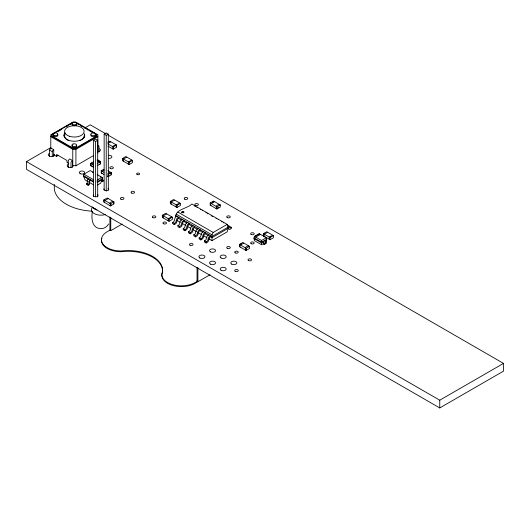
<?xml version="1.0" encoding="UTF-8"?>
<svg xmlns="http://www.w3.org/2000/svg" width="530" height="530" viewBox="0 0 530 530"><rect width="100%" height="100%" fill="white"/><g stroke="black" fill="none" stroke-linecap="round" stroke-linejoin="round"><path stroke-width="0.79" d="M73.094 122.821L73.094 122.344L51.947 134.547L51.953 136.468L73.094 148.672L75.591 148.672L96.732 136.468L96.732 134.547L75.598 122.344A2.365 1.365 0 0 0 72.749 122.417L72.352 122.688A2.365 1.365 0 0 0 72.59 124.345L73.061 124.576A2.365 1.365 0 0 0 75.936 124.437L76.333 124.166A2.365 1.365 0 0 0 76.095 122.509L75.624 122.278L75.598 122.821M266.318 241.991L266.723 239.865L266.318 237.765L261.568 240.507L261.568 244.734L263.602 243.561M263.86 243.608L264.132 243.959L266.08 242.839L266.08 243.475L264.132 244.595L263.456 243.674A1.186 0.682 60 0 1 263.436 243.349C263.059 240.786 263.874 240.945 263.86 243.608L265.802 242.488C266.451 241.276 264.629 239.269 265.384 241.17M265.802 242.488L266.08 242.839M261.568 244.734L254.4 240.594L253.996 238.5L254.4 236.373L259.15 233.631L266.318 237.765M87.993 181.605L85.204 179.995L83.528 176.371L83.932 174.198L90.226 170.561L93.677 172.555M175.529 216.631C176.139 208.992 187.481 208.635 191.853 203.99L227.185 224.389L228.311 227.045L228.311 228.251L227.118 231.882L211.987 240.613L208.462 238.579M97.129 174.549L101.965 177.338L102.363 178.789L100.693 183.135L97.553 184.95M211.987 240.613L211.987 234.816L213.206 232.458L227.185 224.389M108.584 223.965C106.874 227.443 102.681 229.397 98.924 228.443C91.465 226.8 91.425 217.154 92.339 211.304M57.584 131.771L61.818 129.327M66.045 126.889L68.158 125.67M69.569 124.855L70.98 124.04M108.153 135.15L503.5 363.401L503.5 371.132L439.754 407.941L26.5 169.348L26.5 161.617L50.854 147.559M85.237 127.71L90.246 124.815L106.007 133.911M53.729 154.78L56.551 156.41L58.644 155.204M51.953 136.468L51.953 135.991L73.094 148.201L75.591 148.201L96.732 135.991L96.732 136.468M50.794 136.654L72.769 149.341L75.909 149.341L97.884 136.654M93.512 196.391L93.512 140.278L95.605 139.072L97.699 140.278L97.699 196.968M104.145 190.005L104.145 134.136L106.239 132.931L108.332 134.136L108.332 190.25M93.512 140.278L95.605 141.483L97.699 140.278M104.145 134.136L106.239 135.349L108.332 134.136M107.868 142.358L109.876 141.199L116.573 145.061L116.573 147.241L113.228 149.168L107.994 146.154M108.034 143.226L110.717 141.921L110.088 141.556M72.458 165.592L75.909 165.771L93.631 155.542M107.994 143.974L113.228 146.995L116.573 145.061M93.26 167.202L90.584 165.651L90.584 163.478L93.306 161.908M97.281 163.478L100.627 161.544L100.627 163.717L97.281 165.651M99.792 164.201L100.422 163.598L100.422 161.908L99.792 162.266L97.109 160.484M103.933 174.496L101.217 172.926L101.217 170.753L103.893 169.202M122.476 158.477L125.829 156.542L132.526 160.411L132.526 162.584L129.174 164.519L122.476 160.65L122.476 158.477L129.174 162.339L132.526 160.411M104.059 170.077L102.051 171.475L101.422 171.117L101.422 172.806L102.051 173.409M93.704 182.247L90.438 180.359L89.63 181.121L89.597 183.619A1.034 0.596 -60 0 1 88.868 184.89L88.132 185.315L86.463 184.347L86.463 183.619L87.291 183.049L87.304 180.558A1.484 0.855 -60 0 1 88.205 178.994L88.762 178.663L88.762 179.392L83.528 176.371M86.463 183.619L88.132 184.586L88.894 184.142L88.98 181.525A1.484 0.855 -60 0 1 89.881 179.961L90.438 179.63L90.438 180.359M107.742 173.747L110.425 172.204L111.048 172.806L111.048 174.496M97.07 180.167L101.965 177.338M111.26 172.687L107.915 174.615L107.915 176.795L111.26 174.86L111.26 172.687L107.915 170.753M97.01 181.883L102.363 178.789M97.156 182.519L102.363 179.511M107.703 176.43L109.041 175.655M102.701 180.77L103.41 180.359L103.41 181.081L102.681 181.505A1.034 0.596 -60 0 1 101.945 181.081M103.873 199.909L107.219 197.975L113.917 201.844L113.917 204.017L110.571 205.951L103.873 202.082L103.873 199.909L110.571 203.772L113.917 201.844M109.73 205.468L111.697 204.812M122.105 224.084L110.757 230.643L109.909 230.152L107.159 231.736A19.504 11.262 0 0 0 102.933 244.012A19.504 11.262 0 0 0 120.953 250.962L121.43 250.928A34.39 19.855 0 0 1 162.511 271.658A19.504 11.262 0 0 0 171.601 284.325A19.504 11.262 0 0 0 195.146 282.536L197.895 280.953L197.895 267.749M170.322 201.44L173.668 199.512L180.366 203.374L180.366 205.547L177.02 207.482L170.322 203.619L170.322 201.44L177.02 205.309L180.366 203.374M162.346 215.253L165.698 213.318L172.389 217.187L172.389 219.36L169.043 221.295L162.346 217.426L162.346 215.253L169.043 219.122L172.389 217.187M176.974 216.253L176.106 216.763A2.266 1.312 -60 0 0 174.82 218.565L174.138 221.156A0.782 0.451 -60 0 1 173.701 221.765L172.581 222.421L172.581 223.627L174.257 224.594L175.317 223.978A2.259 1.305 -60 0 0 176.821 221.885L177.417 219.572A0.788 0.457 -60 0 1 177.948 218.837L178.65 218.433L181.684 220.182M172.581 222.421L174.257 223.382L175.377 222.732A0.782 0.451 -60 0 0 175.814 222.116L176.497 219.526A2.266 1.312 -60 0 1 177.782 217.731L178.65 217.22L178.65 218.433M210.191 202.977L213.537 201.042L220.235 204.911L220.235 207.084L216.883 209.019L210.191 205.15L210.191 202.977L216.883 206.846L220.235 204.911M182.294 219.327L181.419 219.837A2.266 1.312 -60 0 0 180.134 221.633L179.458 224.223A0.782 0.451 -60 0 1 179.014 224.833L177.894 225.488L177.894 226.694L179.571 227.661L180.631 227.045A2.259 1.305 -60 0 0 182.141 224.952L182.737 222.64A0.788 0.457 -60 0 1 183.261 221.904L183.963 221.5L186.779 223.123M212.404 202.182L213.749 201.407C215.796 201.466 211.059 204.202 210.397 203.341L210.397 205.031L211.026 205.633M177.894 225.488L179.571 226.456L180.69 225.8A0.782 0.451 -60 0 0 181.134 225.19L181.81 222.6A2.266 1.312 -60 0 1 183.095 220.798L183.963 220.294L183.963 221.5M187.607 222.395L186.739 222.905A2.266 1.312 -60 0 0 185.454 224.7L184.771 227.29A0.782 0.451 -60 0 1 184.334 227.907L183.214 228.556L183.214 229.762L184.884 230.729L185.951 230.119A2.259 1.305 -60 0 0 187.454 228.019L188.051 225.707A0.788 0.457 -60 0 1 188.574 224.978L189.283 224.568L189.283 223.362L188.415 223.872A2.266 1.312 -60 0 0 187.123 225.667L186.447 228.258A0.782 0.451 -60 0 1 186.003 228.874L184.884 229.523L183.214 228.556M217.346 208.27L218.685 207.495M192.92 225.462L192.052 225.972A2.266 1.312 -60 0 0 190.767 227.768L190.091 230.358A0.782 0.451 -60 0 1 189.647 230.974L188.528 231.623L188.528 232.836L190.204 233.803L191.264 233.187A2.259 1.305 -60 0 0 192.774 231.087L193.37 228.774A0.788 0.457 -60 0 1 193.894 228.046L194.596 227.635L194.596 226.429L193.728 226.939A2.266 1.312 -60 0 0 192.443 228.735L191.761 231.325A0.782 0.451 -60 0 1 191.323 231.941L190.204 232.59L188.528 231.623M198.24 228.529L197.372 229.04A2.266 1.312 -60 0 0 196.08 230.841L195.404 233.432A0.782 0.451 -60 0 1 194.96 234.041L193.841 234.697L193.841 235.903L195.517 236.87L196.584 236.254A2.259 1.305 -60 0 0 198.088 234.161L198.684 231.848A0.788 0.457 -60 0 1 199.207 231.113L199.916 230.709L199.916 229.497L199.041 230.007A2.266 1.312 -60 0 0 197.756 231.809L197.081 234.393A0.782 0.451 -60 0 1 196.637 235.009L195.517 235.658L193.841 234.697M203.553 231.603L202.685 232.113A2.266 1.312 -60 0 0 201.4 233.909L200.718 236.499A0.782 0.451 -60 0 1 200.28 237.115L199.161 237.765L199.161 238.97L200.83 239.938L201.897 239.321A2.259 1.305 -60 0 0 203.401 237.228L203.997 234.916A0.788 0.457 -60 0 1 204.527 234.18L205.229 233.776M199.161 237.765L200.83 238.732L201.95 238.076A0.782 0.451 -60 0 0 202.394 237.466L203.076 234.876A2.266 1.312 -60 0 1 204.361 233.081L205.229 232.571L205.315 233.823L208.35 235.578M208.873 234.671L207.998 235.181A2.266 1.312 -60 0 0 206.713 236.976L206.037 239.567A0.782 0.451 -60 0 1 205.594 240.183L204.474 240.832L204.474 242.038L206.15 243.005L207.21 242.395A2.259 1.305 -60 0 0 208.721 240.295L209.317 237.983A0.788 0.457 -60 0 1 209.84 237.255L210.542 236.844M228.311 227.045L211.987 236.473L175.529 215.425M228.311 228.251L211.987 237.678L210.629 236.89L210.542 235.638L209.675 236.148A2.266 1.312 -60 0 0 208.389 237.944L207.707 240.534A0.782 0.451 -60 0 1 207.27 241.15L206.15 241.799L204.474 240.832M227.655 227.065A0.788 0.457 -60 0 1 228.178 227.191L228.774 228.814A2.259 1.305 -60 0 0 230.285 229.172L231.345 228.556L231.345 227.35L230.225 227.986A0.782 0.451 -60 0 1 229.788 227.887L229.106 226.078A2.266 1.312 -60 0 0 227.82 225.767L227.681 225.84M239.427 244.41L242.773 242.475L249.471 246.344L249.471 248.517L246.125 250.452L239.427 246.582L239.427 244.41L246.125 248.278L249.471 246.344M240.262 247.066L239.633 246.463L239.633 244.774L241.647 243.615M254.764 236.579L259.514 233.836M255.732 237.142L260.482 234.399M263.344 233.67L266.696 231.736L273.394 235.598L273.394 237.778L270.042 239.706L263.344 235.843L263.344 233.67L270.042 237.533L273.394 235.598M266.723 239.229L261.542 242.223L253.996 237.864M264.457 241.17L261.542 242.853L253.996 238.5M265.106 240.799L266.723 239.865M210.026 274.732L195.146 283.318A19.504 11.262 0 0 1 173.893 285.756A19.504 11.262 0 0 1 161.849 275.355M26.5 161.617L439.754 400.203L503.5 363.401M101.548 177.808L101.667 177.749A1.484 0.855 -60 0 1 102.568 178.272L102.582 180.75M220.023 205.031C219.367 203.527 214.623 206.263 216.677 206.965L216.677 208.654L216.048 208.535M77.711 124.04L79.122 124.855M80.527 125.663L81.938 126.478M84.051 127.697L85.462 128.512M86.867 129.327L88.278 130.142M89.689 130.956L91.803 132.175M254.4 236.373L261.568 240.507M229.675 226.383L231.345 227.35M249.259 246.463C248.603 244.959 243.86 247.695 245.913 248.398L245.913 250.087L245.284 249.968M97.281 159.609L100.627 161.544M99.077 161.133L100.422 161.908M239.633 244.774L240.262 245.132L243.608 243.204M177.881 212.06L213.206 232.458M93.426 164.154L91.418 162.995L90.789 163.598L90.789 165.287M90.584 163.478L93.26 165.022M101.217 170.753L103.933 172.323M176.093 214.094L211.987 234.816M91.465 165.678L92.803 166.453M188.885 224.342L192.397 226.37M194.503 227.582L197.312 229.205M199.419 230.424L202.937 232.451M176.722 220.255L180.253 222.289M182.366 223.514L185.891 225.548M187.302 226.363L190.833 228.397M192.946 229.623L196.471 231.656M197.882 232.471L201.407 234.505M203.527 235.731L207.051 237.765M53.729 156.39L53.729 149.692L51.006 148.115A2.127 1.232 -60 0 0 49.542 150.089L49.542 156.516M72.458 167.202L72.458 160.504L69.735 158.934A2.186 1.265 -60 0 0 68.271 161.087L68.271 167.46M102.575 179.875L103.41 180.359M49.542 150.089L52.265 151.659L52.265 156.482M68.377 163.233L67.018 162.452L67.018 160.517L56.551 154.475L56.551 156.41M83.932 174.198L93.598 179.776M83.528 175.642L93.704 181.518M89.391 182.413L93.578 184.831M93.512 207.945L95.605 209.151M197.047 280.463L197.895 280.953M227.483 225.23L227.436 225.111A2.266 1.312 -60 0 0 227.158 224.799M211.536 216.021L211.483 215.902A2.266 1.312 -60 0 0 211.212 215.591M439.754 400.203L439.754 407.941M272.552 235.36L269.207 237.049L269.207 239.222M270.042 237.533L270.042 239.706M267.531 232.458L264.185 234.147L264.185 236.327M264.132 243.959L264.132 244.595M254.645 238.48L254.645 239.116M246.125 248.278L246.125 250.452M216.883 206.846L216.883 209.019M206.15 241.799L206.15 243.005M200.83 238.732L200.83 239.938M197.047 267.266L197.047 281.244M195.517 235.658L195.517 236.87M190.204 232.59L190.204 233.803M184.884 229.523L184.884 230.729M179.531 203.136L176.179 204.825L176.179 206.998M179.571 226.456L179.571 227.661M177.02 205.309L177.02 207.482M174.502 200.234L171.157 201.923L171.157 204.103M174.257 223.382L174.257 224.594M171.554 216.942L168.209 218.638L168.209 220.811M169.043 219.122L169.043 221.295M166.533 214.047L163.18 215.736L163.18 217.91M131.685 160.166L128.339 161.855L128.339 164.035M129.174 162.339L129.174 164.519M126.663 157.264L123.318 158.96L123.318 161.133M116.368 145.187L116.368 146.876M115.739 144.822L112.393 146.512L113.016 147.115L113.016 148.811L112.393 148.691M113.711 203.652L113.711 201.963C113.049 200.453 108.312 203.195 110.359 203.898L110.359 205.587M113.228 146.995L113.228 149.168M110.757 217.439L110.757 230.643M110.571 203.772L110.571 205.951M109.909 216.949L109.909 230.152M108.06 198.697L104.708 200.631L104.079 200.267L104.079 201.963L104.708 202.566M106.239 135.349L106.239 191.217M98.964 151.997L98.964 146.426A2.186 1.265 -60 0 0 97.831 145.816M97.884 153.084L97.884 134.839L75.909 122.152L72.769 122.152L50.794 134.839L50.794 148.976M96.732 134.547L96.732 135.024M95.605 141.483L95.605 196.776M88.132 184.586L88.132 185.315M75.909 149.341L75.909 165.771M75.591 148.201L75.591 148.672M73.094 148.201L73.094 148.672M72.769 149.341L72.769 165.771M70.993 167.434L70.993 162.657A2.186 1.265 -60 0 1 72.458 160.504M54.305 184.367L54.305 189.077A41.406 23.91 0 0 0 91.65 211.132M51.947 134.547L51.947 135.024M97.308 194.397A2.405 1.385 0 0 1 96.228 196.716A2.405 1.385 0 0 1 93.287 195.02M107.934 188.256A2.405 1.385 0 0 1 106.861 190.581A2.405 1.385 0 0 1 103.913 188.879M99.541 148.791A3.008 1.736 0 0 1 98.189 151.693M73.1 166.181A3.008 1.736 0 0 1 68.695 167.235A3.008 1.736 0 0 1 68.072 164.505M54.173 154.356A3.008 1.736 0 0 1 50.496 156.476A3.008 1.736 0 0 1 49.144 153.574M108.517 155.35A2.663 1.537 0 0 1 111.87 156.834A2.663 1.537 0 0 1 108.517 158.318M52.265 151.659A2.127 1.232 -60 0 1 53.729 149.692M76.598 145.73A2.365 1.365 0 0 1 76.088 147.068L75.618 147.294A2.365 1.365 0 0 1 72.749 147.154L72.345 146.883A2.365 1.365 0 0 1 72.239 145.518M76.658 124.106A2.365 1.365 0 0 1 76.333 125.133L75.936 125.411A2.365 1.365 0 0 1 73.061 125.544L72.59 125.319A2.365 1.365 0 0 1 72.352 123.656M84.349 133.726A10.361 5.982 0 0 1 73.438 141.232A10.361 5.982 0 0 1 64.951 132.745M95.228 134.587A2.365 1.365 0 0 1 93.485 136.627A2.365 1.365 0 0 1 90.888 134.918M57.558 134.587A2.365 1.365 0 0 1 55.816 136.627A2.365 1.365 0 0 1 53.219 134.918M63.984 136.011A10.361 5.982 0 0 1 64.951 133.48M84.349 134.461A10.361 5.982 0 0 1 84.349 137.561M84.111 136.011A9.765 5.638 0 0 1 83.19 138.396M82.799 138.827A9.765 5.638 0 0 1 81.819 139.635M81.249 139.999A9.765 5.638 0 0 1 79.944 140.629M68.741 140.629A9.765 5.638 0 0 1 64.905 134.554M87.708 183.373A1.034 0.596 -60 0 1 87.556 183.599M92.538 172.144A1.484 0.855 -60 0 1 92.916 172.575M100.124 176.735A1.484 0.855 -60 0 1 100.892 177.305M96.97 209.847A9.474 5.466 0 0 1 92.041 206.773M105.344 214.544A9.474 5.466 0 0 1 94.877 213.915A9.474 5.466 0 0 1 91.869 208.091M181.797 212.788A1.047 0.603 0 0 1 182.81 212.026A1.047 0.603 0 0 1 183.817 212.788M212.199 216.452A2.266 1.312 -60 0 1 212.769 216.492M215.995 218.532A2.266 1.312 -60 0 1 216.406 218.598M218.082 219.566A2.266 1.312 -60 0 1 218.307 219.711M207.449 213.424A2.266 1.312 -60 0 1 207.846 213.802M205.892 212.523A2.266 1.312 -60 0 1 206.17 212.835M194.729 206.256A2.266 1.312 -60 0 1 195.371 206.468M196.935 207.349A2.266 1.312 -60 0 1 197.133 207.541M202.255 210.423A2.266 1.312 -60 0 1 202.526 210.735M200.578 209.456A2.266 1.312 -60 0 1 200.777 209.641M221.308 221.6A2.266 1.312 -60 0 1 221.951 221.812M223.395 222.633A2.266 1.312 -60 0 1 223.713 222.885M101.449 240.481A19.504 11.262 0 0 0 120.953 251.743L121.43 251.71A34.39 19.855 0 0 1 162.511 272.44A19.504 11.262 0 0 0 161.888 274.619M101.488 239.745A19.504 11.262 0 0 1 101.826 238.281M73.061 144.028L72.59 144.253A2.365 1.365 0 0 0 72.345 145.916L72.749 146.187A2.365 1.365 0 0 0 75.618 146.326L76.088 146.095A2.365 1.365 0 0 0 76.333 144.438L75.936 144.167A2.365 1.365 0 0 0 73.061 144.028M190.031 245.204A1.776 1.027 0 0 0 193.006 244.747A1.776 1.027 0 0 0 190.833 243.489A1.776 1.027 0 0 0 190.031 245.204M120.926 199.167A1.776 1.027 0 0 0 123.901 198.71A1.776 1.027 0 0 0 121.728 197.458A1.776 1.027 0 0 0 120.926 199.167M184.718 199.167A1.776 1.027 0 0 0 187.693 198.71A1.776 1.027 0 0 0 185.513 197.458A1.776 1.027 0 0 0 184.718 199.167M195.351 205.309A1.776 1.027 0 0 0 198.319 204.852A1.776 1.027 0 0 0 196.146 203.593A1.776 1.027 0 0 0 195.351 205.309M152.826 217.585A1.776 1.027 0 0 0 155.793 217.128A1.776 1.027 0 0 0 153.62 215.869A1.776 1.027 0 0 0 152.826 217.585M248.51 260.555A1.776 1.027 0 0 0 251.478 260.091A1.776 1.027 0 0 0 249.305 258.839A1.776 1.027 0 0 0 248.51 260.555M227.244 217.585A1.776 1.027 0 0 0 230.219 217.128A1.776 1.027 0 0 0 228.039 215.869A1.776 1.027 0 0 0 227.244 217.585M235.221 252.876A1.776 1.027 0 0 0 238.189 252.419A1.776 1.027 0 0 0 236.016 251.167A1.776 1.027 0 0 0 235.221 252.876M251.167 243.674A1.776 1.027 0 0 0 254.135 243.21A1.776 1.027 0 0 0 251.962 241.958A1.776 1.027 0 0 0 251.167 243.674M110.3 168.48A1.776 1.027 0 0 0 113.268 168.023A1.776 1.027 0 0 0 111.095 166.764A1.776 1.027 0 0 0 110.3 168.48M227.244 248.278A1.776 1.027 0 0 0 230.219 247.815A1.776 1.027 0 0 0 228.039 246.563A1.776 1.027 0 0 0 227.244 248.278M251.167 234.465A1.776 1.027 0 0 0 254.135 234.008A1.776 1.027 0 0 0 251.962 232.749A1.776 1.027 0 0 0 251.167 234.465M137.084 174.496A1.477 0.855 0 0 0 139.562 174.112A1.477 0.855 0 0 0 137.747 173.065A1.477 0.855 0 0 0 137.084 174.496M235.221 271.294A1.776 1.027 0 0 0 238.189 270.837A1.776 1.027 0 0 0 236.016 269.578A1.776 1.027 0 0 0 235.221 271.294M163.459 223.726A1.776 1.027 0 0 0 166.427 223.262A1.776 1.027 0 0 0 164.254 222.01A1.776 1.027 0 0 0 163.459 223.726M131.559 193.033A1.776 1.027 0 0 0 134.534 192.576A1.776 1.027 0 0 0 132.354 191.317A1.776 1.027 0 0 0 131.559 193.033M231.69 264.125A3.008 1.736 0 0 0 236.724 263.344A3.008 1.736 0 0 0 233.041 261.217A3.008 1.736 0 0 0 231.69 264.125M221.056 270.26A3.008 1.736 0 0 0 226.091 269.485A3.008 1.736 0 0 0 222.408 267.358A3.008 1.736 0 0 0 221.056 270.26M221.056 257.984A3.008 1.736 0 0 0 226.091 257.209A3.008 1.736 0 0 0 222.408 255.082A3.008 1.736 0 0 0 221.056 257.984M210.43 264.125A3.008 1.736 0 0 0 215.458 263.344A3.008 1.736 0 0 0 211.775 261.217A3.008 1.736 0 0 0 210.43 264.125M210.43 251.849A3.008 1.736 0 0 0 215.458 251.068A3.008 1.736 0 0 0 211.775 248.941A3.008 1.736 0 0 0 210.43 251.849M199.797 257.984A3.008 1.736 0 0 0 204.825 257.209A3.008 1.736 0 0 0 201.142 255.082A3.008 1.736 0 0 0 199.797 257.984M80.116 173.628A2.663 1.537 0 0 0 84.575 172.939A2.663 1.537 0 0 0 81.315 171.057A2.663 1.537 0 0 0 80.116 173.628M91.504 135.269A2.365 1.365 0 0 0 95.466 134.653A2.365 1.365 0 0 0 92.564 132.984A2.365 1.365 0 0 0 91.504 135.269M54.318 135.488A2.365 1.365 0 0 0 57.876 134.302A2.365 1.365 0 0 0 54.318 133.116A2.365 1.365 0 0 0 54.318 135.488M69.457 136.283A9.765 5.638 0 0 0 84.111 131.4A9.765 5.638 0 0 0 69.457 126.511A9.765 5.638 0 0 0 69.457 136.283M182.28 212.669A1.047 0.603 0 0 0 183.857 212.146A1.047 0.603 0 0 0 182.28 211.622A1.047 0.603 0 0 0 182.28 212.669"/></g></svg>
